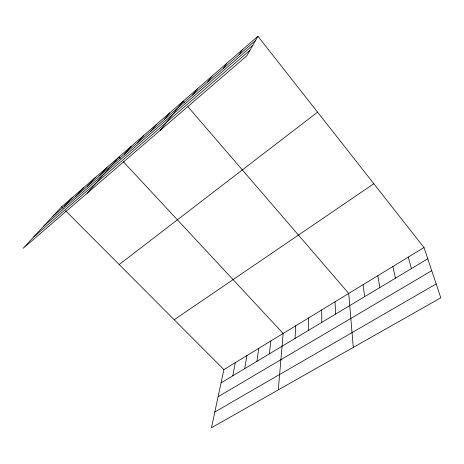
<?xml version="1.0" encoding="UTF-8"?>
<svg xmlns="http://www.w3.org/2000/svg" width="464" height="464" viewBox="0 0 464 464"><rect width="100%" height="100%" fill="white"/><g stroke="black" fill="none" stroke-linecap="round" stroke-linejoin="round"><path stroke-width="0.7" d="M308.27 330.507L308.572 317.95M295.023 338.459L295.736 325.78M278.296 389.882L283.156 333.454L123.291 161.658M269.352 353.87L270.831 340.976M256.911 361.34L258.75 348.348M244.719 368.654L246.9 355.575M232.771 375.828L235.289 362.662M423.992 247.532L223.892 369.611L211.456 427.75L440.8 297.807L423.992 247.532L257.903 36.25L61.625 206.799L23.2 248.263L246.836 55.796L257.903 36.25M239.14 54.706L242.173 49.915M223.254 68.481L226.85 63.232M207.785 81.896L211.915 76.206M192.717 94.963L197.351 88.862M160.103 130.442L183.152 101.198L184.562 102.84M164.146 119.735L169.702 112.885M150.591 131.492L156.565 124.3M137.361 142.958L143.736 135.453M124.445 154.158L131.196 146.346M87.157 193.221L118.946 156.989L120.391 158.549M99.516 175.775L106.969 167.4M87.481 186.209L95.253 177.573M75.719 196.411L83.798 187.531M64.218 206.381L72.593 197.27M52.977 216.131L255.467 40.548M43.836 225.991L252.863 45.153M33.739 236.889L249.939 50.321M119.173 264.538L317.567 112.149M174.197 319.754L373.827 183.715M221.061 382.858L427.756 258.784M218.086 396.749L431.74 270.709M214.826 411.986L436.166 283.945M61.625 206.799L63.11 208.284M65.581 210.76L223.892 369.611M187.856 106.668L348.725 293.451L353.301 347.385M408.25 257.137L411.411 268.592M392.863 266.522L395.456 278.168M377.818 275.703L379.871 287.529M363.109 284.676L364.64 296.67M335.06 301.791L335.629 314.087M321.68 309.952L321.801 322.381"/></g></svg>
